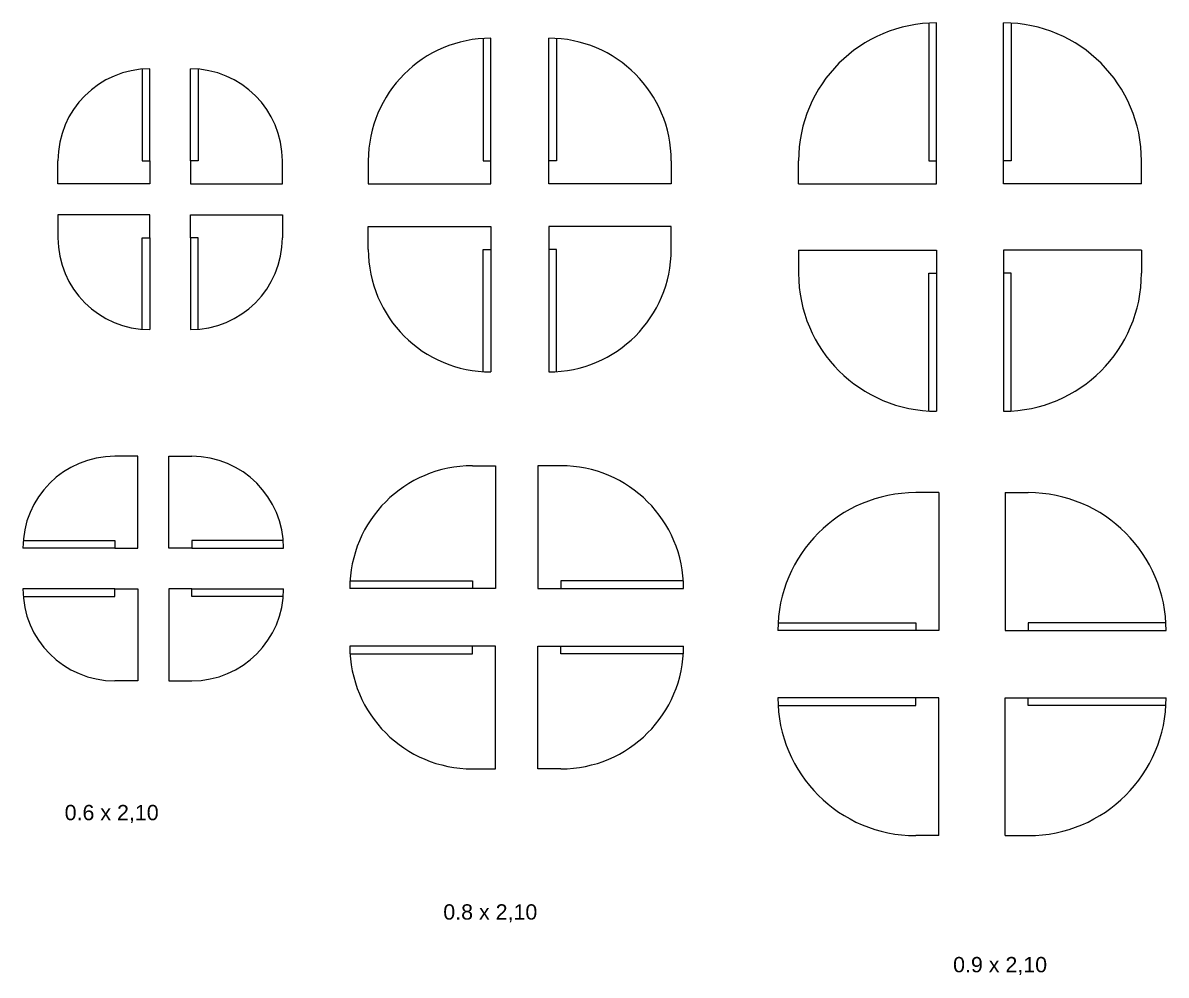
# Model space of a CAD drawing. Header units: millimetres. Extents: x 2213 to 2478, y 1506 to 1643.
# Drawn here: x 2224.22 to 2231.68, y 1567.49 to 1573.71 of the extents above; entities that cross this region are included whole.
import ezdxf

# ---------------------------------------------------------------- set-up
doc = ezdxf.new("R2010")
doc.units = ezdxf.units.MM
doc.layers.add('Portas Janelas', color=2, linetype='Continuous', lineweight=20)
doc.layers.add('Textos', color=3, linetype='Continuous', lineweight=30)
doc.styles.get("Standard").update_dxf_attribs({"font": 'arial.ttf'})

msp = doc.modelspace()

# ---------------------------------------------------------------- linework, layer by layer
at = {"layer": 'Portas Janelas'}
for p, q in [((2230.1294, 1573.7076), (2230.1294, 1572.8089)), ((2230.1794, 1572.8089), (2230.1794, 1573.7089)), ((2230.6175, 1572.8089), (2230.6175, 1573.7089)), ((2230.6675, 1573.7076), (2230.6675, 1572.8089)), ((2227.2208, 1573.6074), (2227.2208, 1572.8089)), ((2227.2708, 1572.8089), (2227.2708, 1573.6089)), ((2227.6484, 1572.8089), (2227.6484, 1573.6089)), ((2227.6984, 1573.6074), (2227.6984, 1572.8089)), ((2224.9949, 1573.4069), (2224.9949, 1572.8089)), ((2225.0449, 1572.8089), (2225.0449, 1573.4089)), ((2225.3102, 1572.8089), (2225.3102, 1573.4089)), ((2225.3602, 1573.4069), (2225.3602, 1572.8089)), ((2224.4449, 1572.6589), (2224.4449, 1572.8089)), ((2224.9949, 1572.8089), (2225.0449, 1572.8089)), ((2225.0449, 1572.8089), (2225.0449, 1572.6589)), ((2225.3602, 1572.8089), (2225.3102, 1572.8089)), ((2225.3102, 1572.8089), (2225.3102, 1572.6589)), ((2225.9102, 1572.6589), (2225.9102, 1572.8089)), ((2226.4708, 1572.8089), (2226.4708, 1572.6589)), ((2227.2208, 1572.8089), (2227.2708, 1572.8089)), ((2227.2708, 1572.6589), (2227.2708, 1572.8089)), ((2227.6484, 1572.6589), (2227.6484, 1572.8089)), ((2227.6984, 1572.8089), (2227.6484, 1572.8089)), ((2228.4484, 1572.8089), (2228.4484, 1572.6589)), ((2229.2794, 1572.6589), (2229.2794, 1572.8089)), ((2230.1294, 1572.8089), (2230.1794, 1572.8089)), ((2230.1794, 1572.6589), (2230.1794, 1572.8089)), ((2230.6175, 1572.6589), (2230.6175, 1572.8089)), ((2230.6675, 1572.8089), (2230.6175, 1572.8089)), ((2231.5175, 1572.6589), (2231.5175, 1572.8089)), ((2225.0449, 1572.6589), (2224.4449, 1572.6589)), ((2225.3102, 1572.6589), (2225.9102, 1572.6589)), ((2226.4708, 1572.6589), (2227.2708, 1572.6589)), ((2228.4484, 1572.6589), (2227.6484, 1572.6589)), ((2229.2794, 1572.6589), (2230.1794, 1572.6589)), ((2231.5175, 1572.6589), (2230.6175, 1572.6589)), ((2225.0449, 1572.4568), (2224.4449, 1572.4568)), ((2224.4449, 1572.4568), (2224.4449, 1572.3068)), ((2225.0449, 1572.3068), (2225.0449, 1572.4568)), ((2225.3102, 1572.3068), (2225.3102, 1572.4568)), ((2225.3102, 1572.4568), (2225.9102, 1572.4568)), ((2225.9102, 1572.4568), (2225.9102, 1572.3068)), ((2226.4708, 1572.2309), (2226.4708, 1572.3809)), ((2226.4708, 1572.3809), (2227.2708, 1572.3809)), ((2227.2708, 1572.3809), (2227.2708, 1572.2309)), ((2228.4484, 1572.3809), (2227.6484, 1572.3809)), ((2227.6484, 1572.3809), (2227.6484, 1572.2309)), ((2228.4484, 1572.2309), (2228.4484, 1572.3809)), ((2224.9949, 1571.7088), (2224.9949, 1572.3068)), ((2224.9949, 1572.3068), (2225.0449, 1572.3068)), ((2225.0449, 1572.3068), (2225.0449, 1571.7068)), ((2225.3102, 1572.3068), (2225.3102, 1571.7068)), ((2225.3602, 1572.3068), (2225.3102, 1572.3068)), ((2225.3602, 1571.7088), (2225.3602, 1572.3068)), ((2227.2208, 1571.4324), (2227.2208, 1572.2309)), ((2227.2208, 1572.2309), (2227.2708, 1572.2309)), ((2227.2708, 1572.2309), (2227.2708, 1571.4309)), ((2227.6484, 1572.2309), (2227.6484, 1571.4309)), ((2227.6984, 1572.2309), (2227.6484, 1572.2309)), ((2227.6984, 1571.4324), (2227.6984, 1572.2309)), ((2229.2794, 1572.2247), (2229.2794, 1572.0747)), ((2229.2794, 1572.2247), (2230.1794, 1572.2247)), ((2230.1794, 1572.2247), (2230.1794, 1572.0747)), ((2231.5175, 1572.2247), (2230.6175, 1572.2247)), ((2230.6175, 1572.2247), (2230.6175, 1572.0747)), ((2231.5175, 1572.2247), (2231.5175, 1572.0747)), ((2230.1294, 1571.1761), (2230.1294, 1572.0747)), ((2230.1294, 1572.0747), (2230.1794, 1572.0747)), ((2230.1794, 1572.0747), (2230.1794, 1571.1747)), ((2230.6175, 1572.0747), (2230.6175, 1571.1747)), ((2230.6675, 1572.0747), (2230.6175, 1572.0747)), ((2230.6675, 1571.1761), (2230.6675, 1572.0747)), ((2224.9663, 1570.8804), (2224.8163, 1570.8804)), ((2224.9663, 1570.2804), (2224.9663, 1570.8804)), ((2225.1685, 1570.2804), (2225.1685, 1570.8804)), ((2225.1685, 1570.8804), (2225.3185, 1570.8804)), ((2227.1504, 1570.8184), (2227.3004, 1570.8184)), ((2227.3004, 1570.8184), (2227.3004, 1570.0184)), ((2227.7285, 1570.8184), (2227.5785, 1570.8184)), ((2227.5785, 1570.8184), (2227.5785, 1570.0184)), ((2230.1942, 1570.6431), (2230.0442, 1570.6431)), ((2230.1942, 1570.6431), (2230.1942, 1569.7431)), ((2230.6285, 1570.6431), (2230.7785, 1570.6431)), ((2230.6285, 1570.6431), (2230.6285, 1569.7431)), ((2224.8163, 1570.2804), (2224.2163, 1570.2804)), ((2224.2184, 1570.3304), (2224.8163, 1570.3304)), ((2224.8163, 1570.3304), (2224.8163, 1570.2804)), ((2224.8163, 1570.2804), (2224.9663, 1570.2804)), ((2225.3185, 1570.2804), (2225.1685, 1570.2804)), ((2225.9164, 1570.3304), (2225.3185, 1570.3304)), ((2225.3185, 1570.3304), (2225.3185, 1570.2804)), ((2225.3185, 1570.2804), (2225.9185, 1570.2804)), ((2226.352, 1570.0684), (2227.1504, 1570.0684)), ((2227.1504, 1570.0684), (2227.1504, 1570.0184)), ((2228.527, 1570.0684), (2227.7285, 1570.0684)), ((2227.7285, 1570.0684), (2227.7285, 1570.0184)), ((2224.8163, 1570.0151), (2224.2163, 1570.0151)), ((2224.8163, 1569.9651), (2224.8163, 1570.0151)), ((2224.8163, 1570.0151), (2224.9663, 1570.0151)), ((2224.9663, 1570.0151), (2224.9663, 1569.4151)), ((2225.3185, 1570.0151), (2225.1685, 1570.0151)), ((2225.1685, 1570.0151), (2225.1685, 1569.4151)), ((2225.3185, 1570.0151), (2225.9185, 1570.0151)), ((2225.3185, 1569.9651), (2225.3185, 1570.0151)), ((2227.1504, 1570.0184), (2226.3504, 1570.0184)), ((2227.3004, 1570.0184), (2227.1504, 1570.0184)), ((2227.5785, 1570.0184), (2227.7285, 1570.0184)), ((2227.7285, 1570.0184), (2228.5285, 1570.0184)), ((2224.2184, 1569.9651), (2224.8163, 1569.9651)), ((2225.9164, 1569.9651), (2225.3185, 1569.9651)), ((2229.1456, 1569.7931), (2230.0442, 1569.7931)), ((2230.0442, 1569.7931), (2230.0442, 1569.7431)), ((2231.6771, 1569.7931), (2230.7785, 1569.7931)), ((2230.7785, 1569.7931), (2230.7785, 1569.7431)), ((2230.0442, 1569.7431), (2229.1442, 1569.7431)), ((2230.1942, 1569.7431), (2230.0442, 1569.7431)), ((2230.6285, 1569.7431), (2230.7785, 1569.7431)), ((2230.7785, 1569.7431), (2231.6785, 1569.7431)), ((2227.1504, 1569.6407), (2226.3504, 1569.6407)), ((2227.3004, 1569.6407), (2227.1504, 1569.6407)), ((2227.1504, 1569.5907), (2227.1504, 1569.6407)), ((2227.3004, 1568.8407), (2227.3004, 1569.6407)), ((2227.5785, 1568.8407), (2227.5785, 1569.6407)), ((2227.5785, 1569.6407), (2227.7285, 1569.6407)), ((2227.7285, 1569.6407), (2228.5285, 1569.6407)), ((2227.7285, 1569.5907), (2227.7285, 1569.6407)), ((2226.352, 1569.5907), (2227.1504, 1569.5907)), ((2228.527, 1569.5907), (2227.7285, 1569.5907)), ((2224.9663, 1569.4151), (2224.8163, 1569.4151)), ((2225.1685, 1569.4151), (2225.3185, 1569.4151)), ((2230.0442, 1569.3049), (2229.1442, 1569.3049)), ((2230.1942, 1569.3049), (2230.0442, 1569.3049)), ((2230.0442, 1569.2549), (2230.0442, 1569.3049)), ((2230.1942, 1568.4049), (2230.1942, 1569.3049)), ((2230.6285, 1568.4049), (2230.6285, 1569.3049)), ((2230.6285, 1569.3049), (2230.7785, 1569.3049)), ((2230.7785, 1569.3049), (2231.6785, 1569.3049)), ((2230.7785, 1569.2549), (2230.7785, 1569.3049)), ((2229.1456, 1569.2549), (2230.0442, 1569.2549)), ((2231.6771, 1569.2549), (2230.7785, 1569.2549)), ((2227.1504, 1568.8407), (2227.3004, 1568.8407)), ((2227.7285, 1568.8407), (2227.5785, 1568.8407)), ((2230.1942, 1568.4049), (2230.0442, 1568.4049)), ((2230.6285, 1568.4049), (2230.7785, 1568.4049))]:
    msp.add_line(p, q, dxfattribs=at)
for centre, radius, start, end in [((2230.1794, 1572.8089), 0.9, 90, 180), ((2230.6175, 1572.8089), 0.9, 0, 90), ((2227.2708, 1572.8089), 0.8, 90, 180), ((2227.6484, 1572.8089), 0.8, 0, 90), ((2225.0449, 1572.8089), 0.6, 90, 180), ((2225.3102, 1572.8089), 0.6, 0, 90), ((2225.0449, 1572.3068), 0.6, 180, 270), ((2225.3102, 1572.3068), 0.6, 270, 0), ((2227.2708, 1572.2309), 0.8, 180, 270), ((2227.6484, 1572.2309), 0.8, 270, 0), ((2230.1794, 1572.0747), 0.9, 180, 270), ((2230.6175, 1572.0747), 0.9, 270, 0), ((2224.8163, 1570.2804), 0.6, 90, 180), ((2225.3185, 1570.2804), 0.6, 0, 90), ((2227.1504, 1570.0184), 0.8, 90, 180), ((2227.7285, 1570.0184), 0.8, 0, 90), ((2230.0442, 1569.7431), 0.9, 90, 180), ((2230.7785, 1569.7431), 0.9, 0, 90), ((2224.8163, 1570.0151), 0.6, 180, 270), ((2225.3185, 1570.0151), 0.6, 270, 0), ((2227.1504, 1569.6407), 0.8, 180, 270), ((2227.7285, 1569.6407), 0.8, 270, 0), ((2230.0442, 1569.3049), 0.9, 180, 270), ((2230.7785, 1569.3049), 0.9, 270, 0)]:
    msp.add_arc(centre, radius, start, end, dxfattribs=at)

# ---------------------------------------------------------------- texts
at = {"layer": 'Textos', "char_height": 0.1, "attachment_point": 1}
for s, insert in [('0.6 x 2,10', (2224.4891, 1568.6055)), ('0.8 x 2,10', (2226.9605, 1567.9568)), ('0.9 x 2,10', (2230.2879, 1567.6131))]:
    msp.add_mtext_dynamic_manual_height_columns(s, width=0.628135, gutter_width=12.5, heights=[0], dxfattribs=dict(at, insert=insert))

doc.saveas('drawing.dxf')
